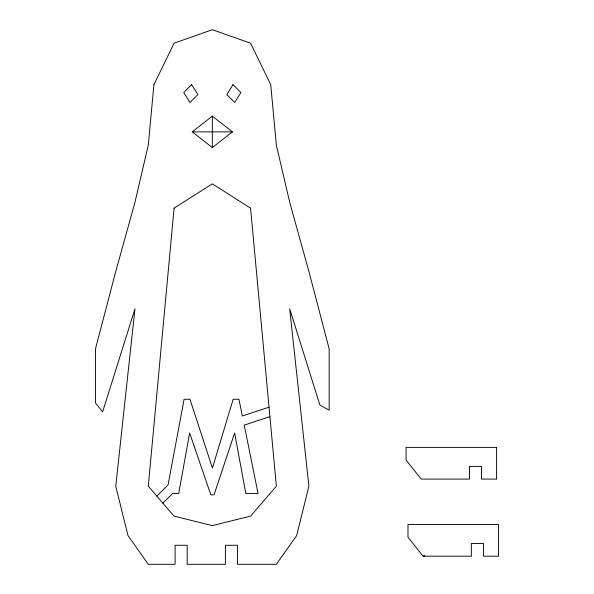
<?xml version="1.0" encoding="UTF-8"?>
<svg xmlns="http://www.w3.org/2000/svg" width="594" height="594" viewBox="0 0 594 594"><rect width="100%" height="100%" fill="white"/><g stroke="black" fill="none" stroke-linecap="round" stroke-linejoin="round"><path stroke-width="0.89" d="M156.831 496.109L168.072 484.942L184.103 399.25L189.961 399.25L212.429 468.065L233.152 399.25L238.951 399.25L242.337 415.978L269.03 407.172M162.912 503.155L172.579 493.555L178.697 493.555L189.635 432.981L210.818 494.847L214.033 494.847L234.637 432.981L245.834 493.555L258.071 493.555L244.201 425.141L269.914 416.654M192.248 131.861L212.325 116.12L232.41 131.861L212.325 147.602L192.248 131.861L232.41 131.861M423.077 556.192L471.354 556.192L471.354 543.503L483.427 543.503L483.427 556.192L498.514 556.192L498.514 524.472L407.989 524.472L407.989 537.162L423.077 556.192L424.866 555.724M212.325 116.12L212.325 147.602M153.92 84.645L148.285 145.166L134.979 202.19L115.756 271.443L95.486 348.841L95.486 402.888L102.621 411.887L134.979 308.776L115.756 486.204L128.007 535.58L148.285 564.3L175.111 564.3L175.111 545.27L187.184 545.27L187.184 564.3L225.401 564.3L225.401 545.27L237.474 545.27L237.474 564.3L276.366 564.3L296.644 535.58L308.895 486.204L289.679 308.776L319.914 405.115L329.165 410.172L329.165 348.841L308.895 271.443L289.679 202.19L276.366 145.166L270.73 84.645L250.564 43.191L212.325 29.7L174.087 43.191L153.92 84.645M174.087 208.16L148.285 486.204L174.087 516.119L212.325 525.616L250.564 516.119L276.366 486.204L250.564 208.16L212.325 183.843L174.087 208.16M232.997 84.645L226.782 94.624L234.689 102.465L240.904 92.486L232.997 84.645M191.662 84.645L183.754 92.486L189.969 102.465L197.876 94.624L191.662 84.645M496.599 447.371L406.081 447.371L406.081 460.06L421.161 479.091L469.446 479.091L469.446 466.401L481.511 466.401L481.511 479.091L496.599 479.091L496.599 447.371"/></g></svg>
